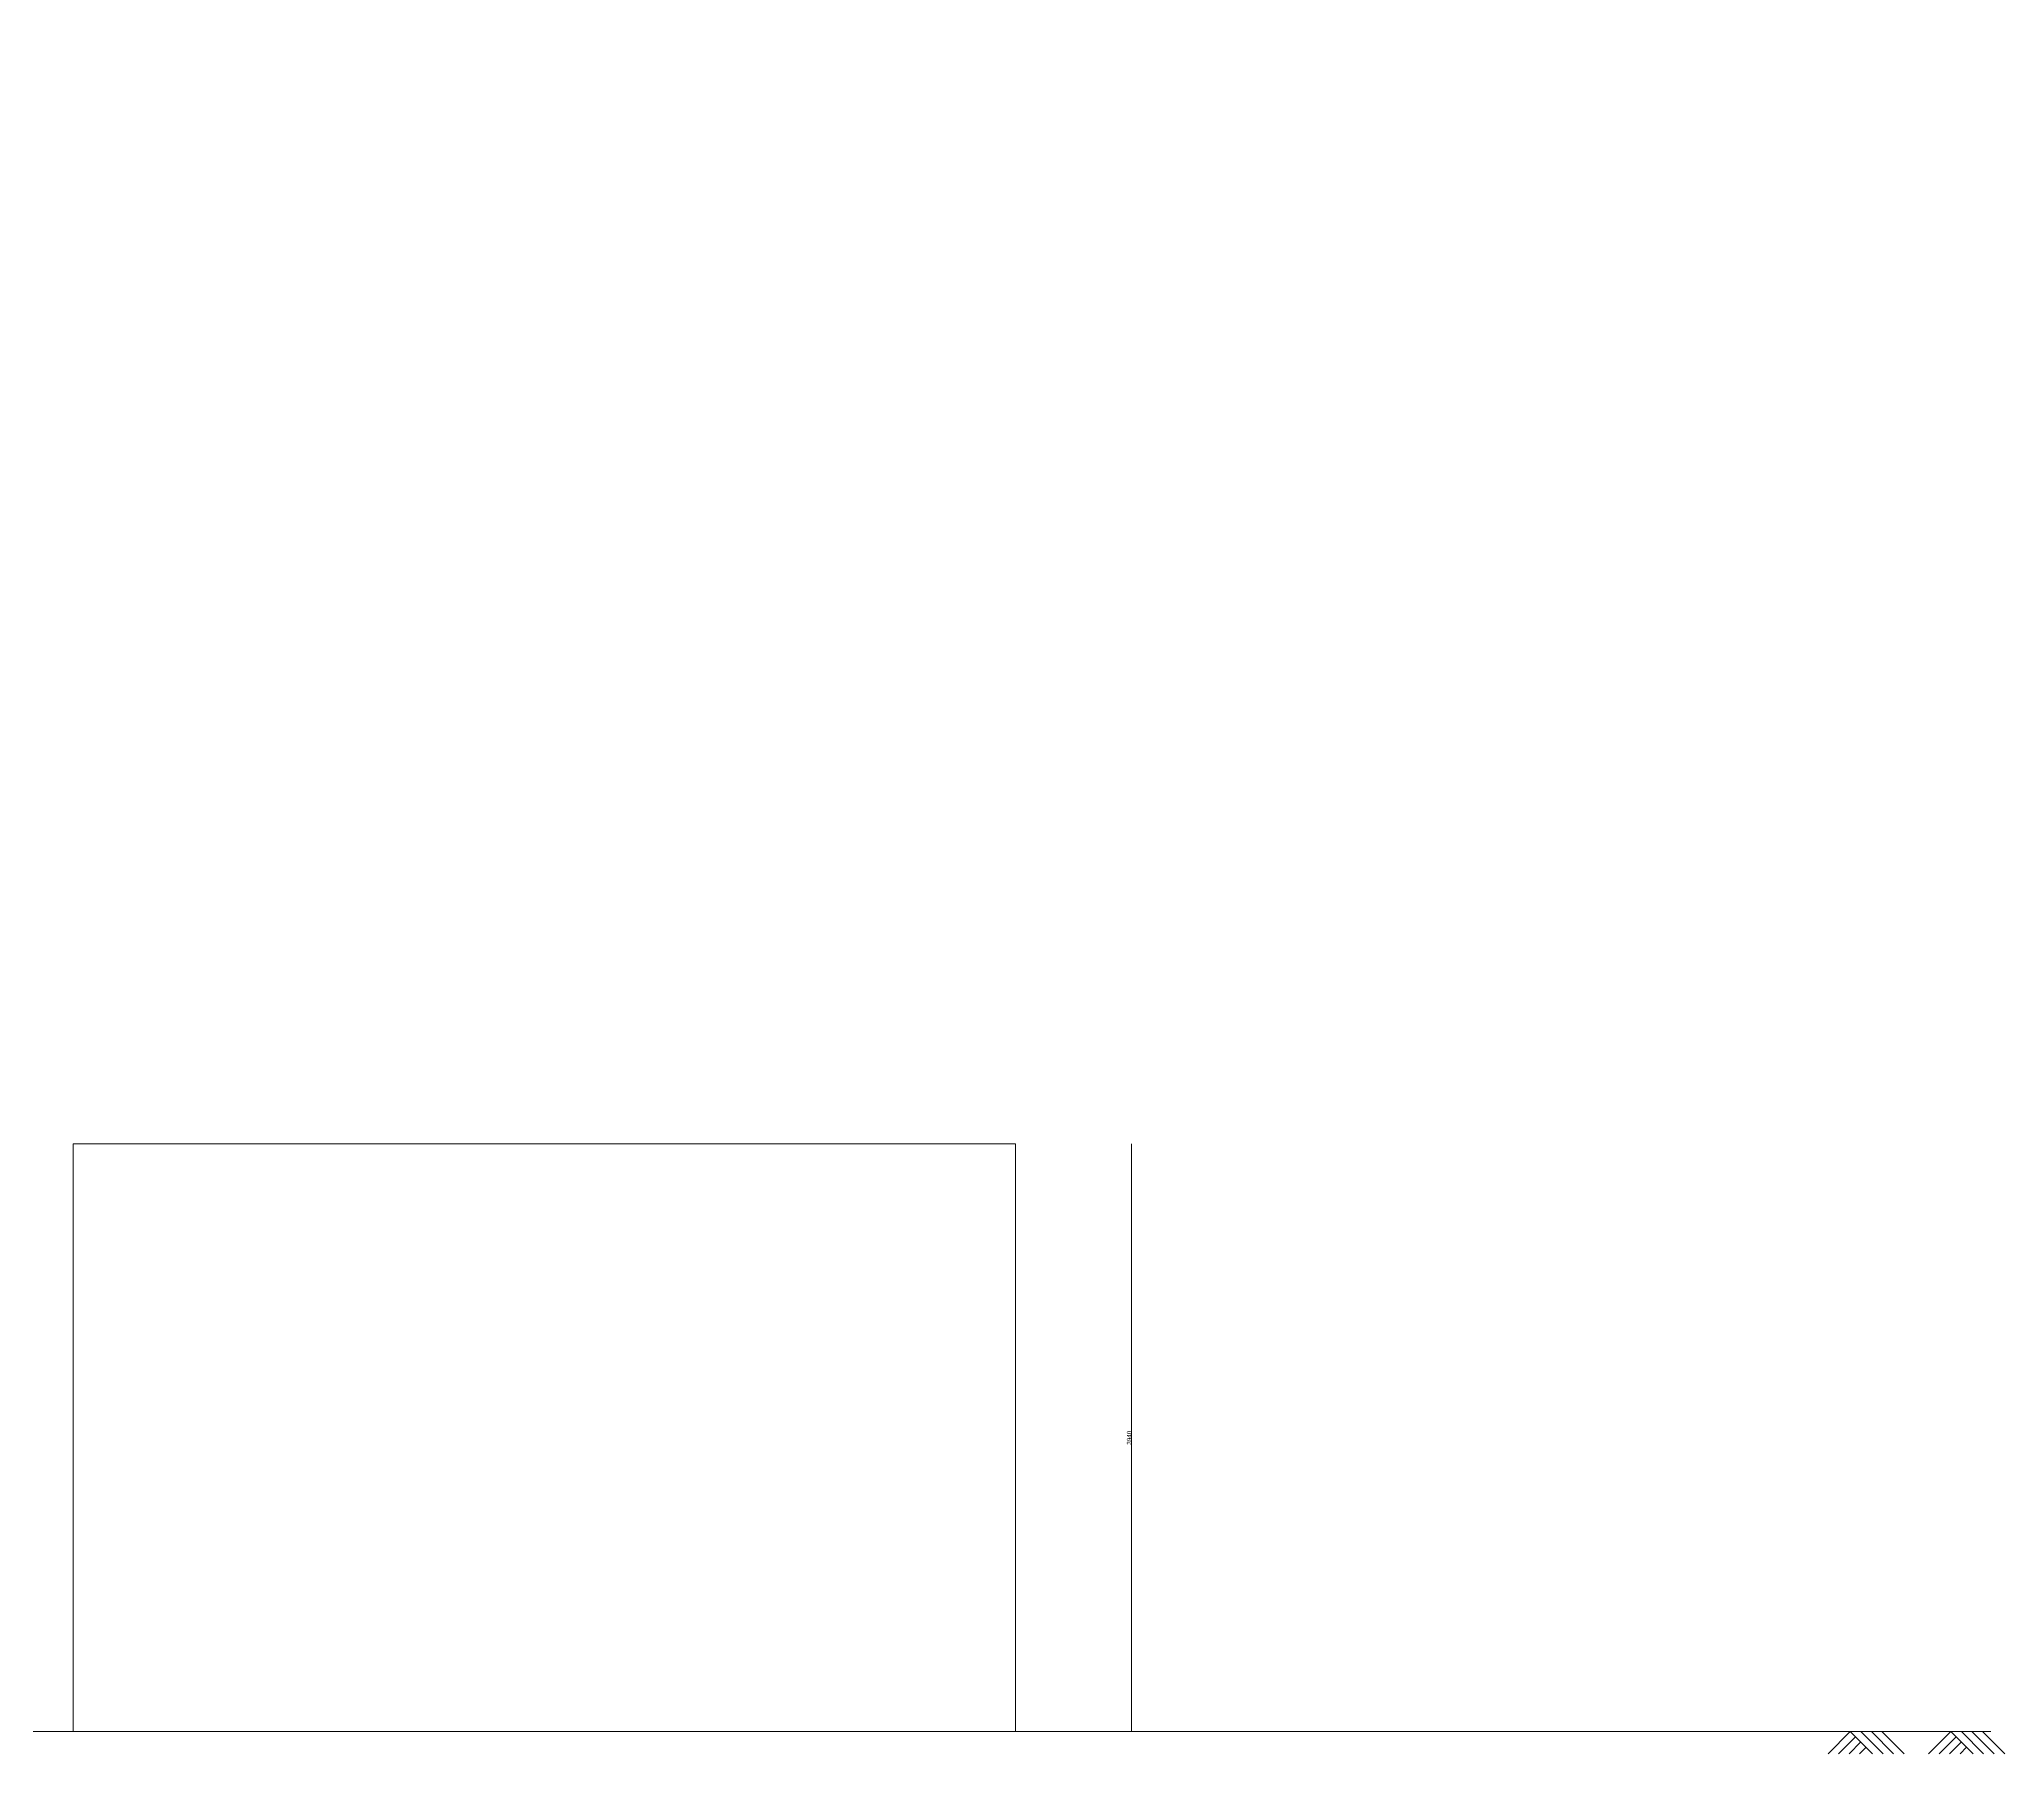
# Model space of a CAD drawing. Header units: millimetres. Extents: x -23978 to 678800, y -72710 to 21371.
# Drawn here: x 624387 to 637568, y -72329 to -60832 of the extents above; entities that cross this region are included whole.
import ezdxf

# ---------------------------------------------------------------- set-up
doc = ezdxf.new("R2010")
doc.units = ezdxf.units.MM
doc.header["$MEASUREMENT"] = 0
doc.layers.add('Dimension', color=3, linetype='Continuous', lineweight=0)
doc.layers.add('Main', color=6, linetype='Continuous', lineweight=13)
doc.layers.add('ground', color=7, linetype='Continuous', lineweight=9, true_color=0x4f450d)
doc.styles.get("Standard").update_dxf_attribs({"font": 'arial.ttf'})
doc.dimstyles.new('Dim(h)', dxfattribs={"dimscale": 0.6, "dimtxt": 50, "dimasz": 0.12, "dimexe": 0.1, "dimexo": 0.2, "dimgap": 0.09, "dimtad": 1, "dimdec": 0, "dimzin": 0, "dimdsep": 46, "dimtxsty": 'Standard', "dimcen": 0.09, "dimadec": 0, "dimazin": 0, "dimtfac": 1, "dimtdec": 0, "dimtofl": 0, "dimtmove": 0, "dimatfit": 3, "dimfxl": 0.4, "dimfxlon": 1, "dimtolj": 1, "dimtzin": 0, "dimlwd": -1, "dimarcsym": 0})

# ---------------------------------------------------------------- blocks, each defined once
blk = doc.blocks.new('*D169')
at = {"layer": 'Defpoints', "color": 0, "ltscale": 5, "transparency": 16777216}
for p in [(55, 190), (55, 190), (56, 190), (630934, -68240), (630934, -72180), (631711, -72180)]:
    blk.add_point(p, dxfattribs=at)
at = {"layer": 'Dimension', "color": 0, "ltscale": 5, "transparency": 16777216}
for p, q in [((56, 190), (56, 277)), ((56, 190), (56, 190)), ((631711, -68240), (631711, -72180))]:
    blk.add_line(p, q, dxfattribs=at)
at = {"layer": 'Dimension', "color": 0, "lineweight": -2, "ltscale": 5, "transparency": 16777216}
for p, q in [((56, 190), (56, 190)), ((56, 190), (56, 190)), ((631711, -68240), (631711, -68240)), ((631711, -72180), (631711, -72180))]:
    blk.add_line(p, q, dxfattribs=at)
at = {"layer": 'Dimension', "color": 0, "ltscale": 5, "transparency": 16777216}
for points in [[(56, 190), (56, 190), (56, 190)], [(56, 190), (56, 190), (56, 190)], [(631711, -68240), (631711, -68240), (631711, -68240)], [(631711, -72180), (631711, -72180), (631711, -72180)]]:
    blk.add_solid(points, dxfattribs=at)
at = {"layer": 'Dimension', "color": 0, "ltscale": 5, "transparency": 16777216, "char_height": 30, "attachment_point": 5, "rotation": 90}
for s, insert in [('\\A1;1400', (41, 234)), ('\\A1;3940', (631696, -70210))]:
    blk.add_mtext(s, dxfattribs=dict(at, insert=insert))

msp = doc.modelspace()

# ---------------------------------------------------------------- linework, layer by layer
at = {"layer": 'ground', "ltscale": 5}
for p, q in [((637475.4, -72179.8), (622533.2, -72179.8)), ((636532.3, -72179.8), (636383.1, -72329.1)), ((636567.7, -72215.2), (636453.8, -72329.1)), ((636532.3, -72179.8), (636681.6, -72329.1)), ((636603.1, -72179.8), (636752.3, -72329.1)), ((636673.8, -72179.8), (636823, -72329.1)), ((636744.5, -72179.8), (636893.8, -72329.1)), ((637206.7, -72179.8), (637057.4, -72329.1)), ((637242, -72215.2), (637128.1, -72329.1)), ((637206.7, -72179.8), (637355.9, -72329.1)), ((637277.4, -72179.8), (637426.6, -72329.1)), ((637348.1, -72179.8), (637497.3, -72329.1)), ((637418.8, -72179.8), (637568.1, -72329.1)), ((636603.1, -72250.5), (636524.5, -72329.1)), ((636638.4, -72285.9), (636595.2, -72329.1)), ((637277.4, -72250.5), (637198.8, -72329.1)), ((637312.7, -72285.9), (637269.5, -72329.1))]:
    msp.add_line(p, q, dxfattribs=at)
at = {"layer": 'Main', "ltscale": 5}
for p, q in [((630934.4, -68239.8), (624614.4, -68239.8)), ((624614.4, -68239.8), (624614.4, -72179.8)), ((630934.4, -72179.8), (630934.4, -68239.8)), ((624614.4, -72179.8), (630934.4, -72179.8))]:
    msp.add_line(p, q, dxfattribs=at)

# ---------------------------------------------------------------- dimensions: what is measured, and where the dimension line sits
at = {"layer": 'Dimension', "ltscale": 5}
dim = msp.add_linear_dim(base=(631711, -72179.8), p1=(630934.4, -68239.8), p2=(630934.4, -72179.8), angle=90, dimstyle='Dim(h)', dxfattribs=at)
dim.commit()
dim.dimension.update_dxf_attribs({"geometry": '*D169', "text_midpoint": (631695.6, -70209.8)})

doc.saveas('drawing.dxf')
